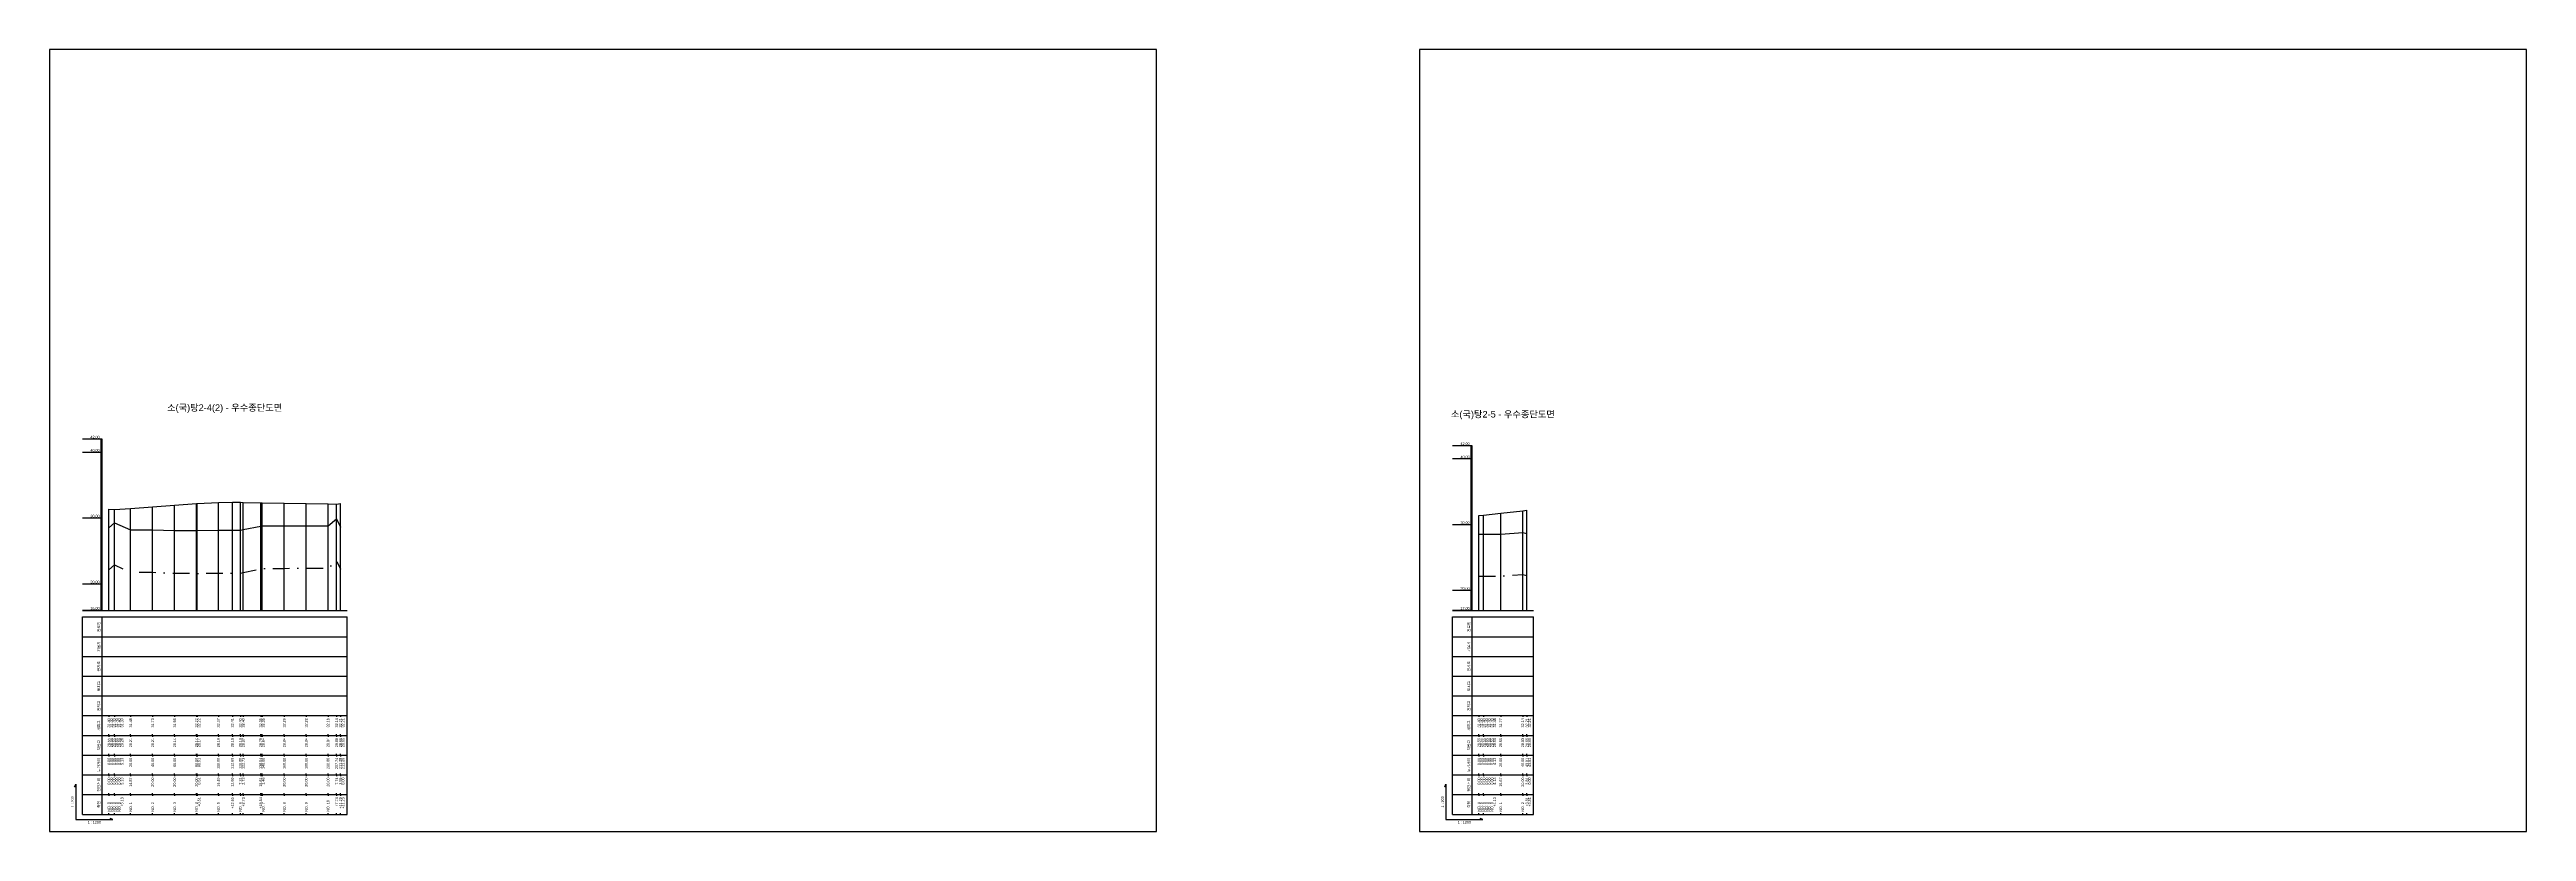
# Model space of a CAD drawing. Header units: millimetres. Extents: x -7351 to 135086, y 1419 to 5643.
# Drawn here: x 66039 to 67921, y 1419 to 2013 of the extents above; entities that cross this region are included whole.
import ezdxf
from ezdxf.enums import TextEntityAlignment as Align

# ---------------------------------------------------------------- set-up
doc = ezdxf.new("R2010")
doc.units = ezdxf.units.MM
doc.linetypes.add('DASHDOT', pattern=[25.4, 12.7, -6.35, 0, -6.35])
for name, color, linetype in [('KZ_종단_계획선', 1, 'Continuous'), ('KZ_종단_노선명', 7, 'Continuous'), ('KZ_종단_도각', 7, 'Continuous'), ('KZ_종단_수직선', 7, 'Continuous'), ('KZ_종단_암선1', 56, 'DASHDOT'), ('KZ_종단_지반선', 3, 'Continuous'), ('KZ_종단_테이블문자', 7, 'Continuous'), ('KZ_종단_테이블선', 7, 'Continuous'), ('KZ_종단_폴대', 7, 'Continuous')]:
    doc.layers.add(name, color=color, linetype=linetype)
doc.styles.get("Standard").update_dxf_attribs({"font": 'arial.ttf'})

msp = doc.modelspace()

# ---------------------------------------------------------------- linework, layer by layer
at = {"layer": 'KZ_종단_계획선'}
for points in [[(66084.4, 1664), (66084.4, 1664), (66084.4, 1664), (66084.4, 1664), (66084.4, 1664), (66088.6, 1663.5), (66101, 1664.5), (66117.7, 1665.7), (66134.4, 1666.9), (66151, 1668.1), (66151.5, 1668.2), (66167.7, 1668.9), (66178.3, 1669.1), (66184.4, 1669.1), (66186.6, 1669), (66199.8, 1668.8), (66201, 1668.8), (66217.7, 1668.5), (66234.4, 1668.2), (66251, 1667.9), (66257.5, 1667.7), (66260.4, 1668.1), (66260.4, 1668.1)], [(67125.4, 1659), (67125.4, 1659), (67125.4, 1659), (67125.4, 1659), (67125.4, 1659), (67125.4, 1659), (67128.8, 1659.4), (67142, 1660.9), (67158.7, 1662.7), (67161.9, 1663.1), (67161.9, 1663.1)]]:
    msp.add_lwpolyline(points, dxfattribs=at)
at = {"layer": 'KZ_종단_도각'}
for points in [[(66039.4, 1419), (66880.4, 1419), (66880.4, 2013), (66039.4, 2013)], [(67080.4, 1419), (67921.4, 1419), (67921.4, 2013), (67080.4, 2013)]]:
    msp.add_lwpolyline(points, close=True, dxfattribs=at)
at = {"layer": 'KZ_종단_수직선'}
for p, q in [((66084.4, 1587), (66084.4, 1664)), ((66084.4, 1587), (66084.4, 1664)), ((66084.4, 1587), (66084.4, 1664)), ((66084.4, 1587), (66084.4, 1664)), ((66084.4, 1587), (66084.4, 1664)), ((66084.4, 1587), (66084.4, 1664)), ((66084.4, 1587), (66084.4, 1664)), ((66084.4, 1587), (66084.4, 1664)), ((66084.4, 1587), (66084.4, 1664)), ((66088.6, 1587), (66088.6, 1663.5)), ((66101, 1587), (66101, 1664.5)), ((66117.7, 1587), (66117.7, 1665.7)), ((66134.4, 1587), (66134.4, 1666.9)), ((66151, 1587), (66151, 1668.1)), ((66151.5, 1587), (66151.5, 1668.2)), ((66167.7, 1587), (66167.7, 1668.9)), ((66178.3, 1587), (66178.3, 1669.1)), ((66184.4, 1587), (66184.4, 1669.1)), ((66186.6, 1587), (66186.6, 1669)), ((66199.8, 1587), (66199.8, 1668.8)), ((66201, 1587), (66201, 1668.8)), ((66217.7, 1587), (66217.7, 1668.5)), ((66234.4, 1587), (66234.4, 1668.2)), ((66251, 1587), (66251, 1667.9)), ((66257.5, 1587), (66257.5, 1667.7)), ((66260.4, 1587), (66260.4, 1668.1)), ((66260.4, 1587), (66260.4, 1668.1)), ((67125.4, 1587), (67125.4, 1659)), ((67125.4, 1587), (67125.4, 1659)), ((67125.4, 1587), (67125.4, 1659)), ((67125.4, 1587), (67125.4, 1659)), ((67125.4, 1587), (67125.4, 1659)), ((67125.4, 1587), (67125.4, 1659)), ((67125.4, 1587), (67125.4, 1659)), ((67125.4, 1587), (67125.4, 1659)), ((67125.4, 1587), (67125.4, 1659)), ((67125.4, 1587), (67125.4, 1659)), ((67125.4, 1587), (67125.4, 1659)), ((67128.8, 1587), (67128.8, 1659.4)), ((67142, 1587), (67142, 1660.9)), ((67158.7, 1587), (67158.7, 1662.7)), ((67161.9, 1587), (67161.9, 1663.1)), ((67161.9, 1587), (67161.9, 1663.1))]:
    msp.add_line(p, q, dxfattribs=at)
at = {"layer": 'KZ_종단_암선1', "flags": 128}
for points in [[(66084.4, 1617.9), (66084.4, 1617.9), (66084.4, 1617.9), (66084.4, 1617.9), (66084.4, 1617.9), (66088.6, 1621.5), (66101, 1616.1), (66117.7, 1615.9), (66134.4, 1615.3), (66151, 1615.1), (66151.5, 1615.1), (66167.7, 1615.3), (66178.3, 1615.3), (66184.4, 1615.3), (66186.6, 1615.8), (66199.8, 1618.4), (66201, 1618.7), (66217.7, 1618.9), (66234.4, 1619.1), (66251, 1619.2), (66257.5, 1624.6), (66260.4, 1618.4), (66260.4, 1618.4)], [(67125.4, 1612.9), (67125.4, 1612.9), (67125.4, 1612.9), (67125.4, 1612.9), (67125.4, 1612.9), (67125.4, 1612.9), (67128.8, 1612.9), (67142, 1612.9), (67158.7, 1614.3), (67161.9, 1613.4), (67161.9, 1613.4)]]:
    msp.add_lwpolyline(points, dxfattribs=at)
at = {"layer": 'KZ_종단_지반선', "flags": 128}
for points in [[(66084.4, 1649.8), (66084.4, 1649.8), (66084.4, 1649.8), (66084.4, 1649.8), (66084.4, 1649.8), (66088.6, 1653.4), (66101, 1648.1), (66117.7, 1648.1), (66134.4, 1647.7), (66151, 1647.7), (66151.5, 1647.7), (66167.7, 1647.9), (66178.3, 1647.9), (66184.4, 1647.9), (66186.6, 1648.4), (66199.8, 1651), (66201, 1651.2), (66217.7, 1651.2), (66234.4, 1651.2), (66251, 1651.2), (66257.5, 1656.5), (66260.4, 1650.3), (66260.4, 1650.3)], [(67125.4, 1644.8), (67125.4, 1644.8), (67125.4, 1644.8), (67125.4, 1644.8), (67125.4, 1644.8), (67125.4, 1644.8), (67128.8, 1644.8), (67142, 1644.8), (67158.7, 1646.2), (67161.9, 1645.3), (67161.9, 1645.3)]]:
    msp.add_lwpolyline(points, dxfattribs=at)
at = {"layer": 'KZ_종단_테이블선'}
for p, q in [((66064.4, 1587), (66265.4, 1587)), ((66064.4, 1567), (66064.4, 1582)), ((66064.4, 1582), (66265.4, 1582)), ((66079.4, 1567), (66079.4, 1582)), ((66265.4, 1567), (66265.4, 1582)), ((67105.4, 1587), (67166.9, 1587)), ((67105.4, 1567), (67105.4, 1582)), ((67105.4, 1582), (67166.9, 1582)), ((67120.4, 1567), (67120.4, 1582)), ((67166.9, 1567), (67166.9, 1582)), ((66064.4, 1552), (66064.4, 1567)), ((66064.4, 1567), (66265.4, 1567)), ((66079.4, 1552), (66079.4, 1567)), ((66265.4, 1552), (66265.4, 1567)), ((67105.4, 1552), (67105.4, 1567)), ((67105.4, 1567), (67166.9, 1567)), ((67120.4, 1552), (67120.4, 1567)), ((67166.9, 1552), (67166.9, 1567)), ((66064.4, 1537), (66064.4, 1552)), ((66064.4, 1552), (66265.4, 1552)), ((66079.4, 1537), (66079.4, 1552)), ((66265.4, 1537), (66265.4, 1552)), ((67105.4, 1537), (67105.4, 1552)), ((67105.4, 1552), (67166.9, 1552)), ((67120.4, 1537), (67120.4, 1552)), ((67166.9, 1537), (67166.9, 1552)), ((66064.4, 1522), (66064.4, 1537)), ((66064.4, 1537), (66265.4, 1537)), ((66079.4, 1522), (66079.4, 1537)), ((66265.4, 1522), (66265.4, 1537)), ((67105.4, 1522), (67105.4, 1537)), ((67105.4, 1537), (67166.9, 1537)), ((67120.4, 1522), (67120.4, 1537)), ((67166.9, 1522), (67166.9, 1537)), ((66064.4, 1507), (66064.4, 1522)), ((66064.4, 1522), (66265.4, 1522)), ((66064.4, 1492), (66064.4, 1507)), ((66064.4, 1507), (66265.4, 1507)), ((66079.4, 1507), (66079.4, 1522)), ((66079.4, 1492), (66079.4, 1507)), ((66084.4, 1507), (66084.4, 1506)), ((66084.4, 1507), (66084.4, 1506)), ((66084.4, 1507), (66084.4, 1506)), ((66084.4, 1507), (66084.4, 1506)), ((66084.4, 1507), (66084.4, 1506)), ((66088.6, 1507), (66088.6, 1506)), ((66101, 1507), (66101, 1506)), ((66117.7, 1507), (66117.7, 1506)), ((66134.4, 1507), (66134.4, 1506)), ((66151, 1507), (66151, 1506)), ((66151.5, 1507), (66151.5, 1506)), ((66167.7, 1507), (66167.7, 1506)), ((66178.3, 1507), (66178.3, 1506)), ((66184.4, 1507), (66184.4, 1506)), ((66186.6, 1507), (66186.6, 1506)), ((66199.8, 1507), (66199.8, 1506)), ((66201, 1507), (66201, 1506)), ((66217.7, 1507), (66217.7, 1506)), ((66234.4, 1507), (66234.4, 1506)), ((66251, 1507), (66251, 1506)), ((66257.5, 1507), (66257.5, 1506)), ((66260.4, 1507), (66260.4, 1506)), ((66260.4, 1507), (66260.4, 1506)), ((66265.4, 1507), (66265.4, 1522)), ((66265.4, 1492), (66265.4, 1507)), ((67105.4, 1507), (67105.4, 1522)), ((67105.4, 1522), (67166.9, 1522)), ((67105.4, 1492), (67105.4, 1507)), ((67105.4, 1507), (67166.9, 1507)), ((67120.4, 1507), (67120.4, 1522)), ((67120.4, 1492), (67120.4, 1507)), ((67125.4, 1507), (67125.4, 1506)), ((67125.4, 1507), (67125.4, 1506)), ((67125.4, 1507), (67125.4, 1506)), ((67125.4, 1507), (67125.4, 1506)), ((67125.4, 1507), (67125.4, 1506)), ((67125.4, 1507), (67125.4, 1506)), ((67128.8, 1507), (67128.8, 1506)), ((67142, 1507), (67142, 1506)), ((67158.7, 1507), (67158.7, 1506)), ((67161.9, 1507), (67161.9, 1506)), ((67161.9, 1507), (67161.9, 1506)), ((67166.9, 1507), (67166.9, 1522)), ((67166.9, 1492), (67166.9, 1507)), ((66064.4, 1477), (66064.4, 1492)), ((66064.4, 1492), (66265.4, 1492)), ((66079.4, 1477), (66079.4, 1492)), ((66084.4, 1492), (66084.4, 1493)), ((66084.4, 1492), (66084.4, 1493)), ((66084.4, 1492), (66084.4, 1493)), ((66084.4, 1492), (66084.4, 1493)), ((66084.4, 1492), (66084.4, 1493)), ((66084.4, 1492), (66084.4, 1491)), ((66084.4, 1492), (66084.4, 1491)), ((66084.4, 1492), (66084.4, 1491)), ((66084.4, 1492), (66084.4, 1491)), ((66084.4, 1492), (66084.4, 1491)), ((66088.6, 1492), (66088.6, 1493)), ((66088.6, 1492), (66088.6, 1491)), ((66101, 1492), (66101, 1493)), ((66101, 1492), (66101, 1491)), ((66117.7, 1492), (66117.7, 1493)), ((66117.7, 1492), (66117.7, 1491)), ((66134.4, 1492), (66134.4, 1493)), ((66134.4, 1492), (66134.4, 1491)), ((66151, 1492), (66151, 1493)), ((66151, 1492), (66151, 1491)), ((66151.5, 1492), (66151.5, 1493)), ((66151.5, 1492), (66151.5, 1491)), ((66167.7, 1492), (66167.7, 1493)), ((66167.7, 1492), (66167.7, 1491)), ((66178.3, 1492), (66178.3, 1493)), ((66178.3, 1492), (66178.3, 1491)), ((66184.4, 1492), (66184.4, 1493)), ((66184.4, 1492), (66184.4, 1491)), ((66186.6, 1492), (66186.6, 1493)), ((66186.6, 1492), (66186.6, 1491)), ((66199.8, 1492), (66199.8, 1493)), ((66199.8, 1492), (66199.8, 1491)), ((66201, 1492), (66201, 1493)), ((66201, 1492), (66201, 1491)), ((66217.7, 1492), (66217.7, 1493)), ((66217.7, 1492), (66217.7, 1491)), ((66234.4, 1492), (66234.4, 1493)), ((66234.4, 1492), (66234.4, 1491)), ((66251, 1492), (66251, 1493)), ((66251, 1492), (66251, 1491)), ((66257.5, 1492), (66257.5, 1493)), ((66257.5, 1492), (66257.5, 1491)), ((66260.4, 1492), (66260.4, 1493)), ((66260.4, 1492), (66260.4, 1493)), ((66260.4, 1492), (66260.4, 1491)), ((66260.4, 1492), (66260.4, 1491)), ((66265.4, 1477), (66265.4, 1492)), ((67105.4, 1477), (67105.4, 1492)), ((67105.4, 1492), (67166.9, 1492)), ((67120.4, 1477), (67120.4, 1492)), ((67125.4, 1492), (67125.4, 1493)), ((67125.4, 1492), (67125.4, 1493)), ((67125.4, 1492), (67125.4, 1493)), ((67125.4, 1492), (67125.4, 1493)), ((67125.4, 1492), (67125.4, 1493)), ((67125.4, 1492), (67125.4, 1493)), ((67125.4, 1492), (67125.4, 1491)), ((67125.4, 1492), (67125.4, 1491)), ((67125.4, 1492), (67125.4, 1491)), ((67125.4, 1492), (67125.4, 1491)), ((67125.4, 1492), (67125.4, 1491)), ((67125.4, 1492), (67125.4, 1491)), ((67128.8, 1492), (67128.8, 1493)), ((67128.8, 1492), (67128.8, 1491)), ((67142, 1492), (67142, 1493)), ((67142, 1492), (67142, 1491)), ((67158.7, 1492), (67158.7, 1493)), ((67158.7, 1492), (67158.7, 1491)), ((67161.9, 1492), (67161.9, 1493)), ((67161.9, 1492), (67161.9, 1493)), ((67161.9, 1492), (67161.9, 1491)), ((67161.9, 1492), (67161.9, 1491)), ((67166.9, 1477), (67166.9, 1492)), ((66064.4, 1462), (66064.4, 1477)), ((66064.4, 1477), (66265.4, 1477)), ((66079.4, 1462), (66079.4, 1477)), ((66084.4, 1477), (66084.4, 1478)), ((66084.4, 1477), (66084.4, 1478)), ((66084.4, 1477), (66084.4, 1478)), ((66084.4, 1477), (66084.4, 1478)), ((66084.4, 1477), (66084.4, 1478)), ((66084.4, 1477), (66084.4, 1476)), ((66084.4, 1477), (66084.4, 1476)), ((66084.4, 1477), (66084.4, 1476)), ((66084.4, 1477), (66084.4, 1476)), ((66084.4, 1477), (66084.4, 1476)), ((66088.6, 1477), (66088.6, 1478)), ((66088.6, 1477), (66088.6, 1476)), ((66101, 1477), (66101, 1478)), ((66101, 1477), (66101, 1476)), ((66117.7, 1477), (66117.7, 1478)), ((66117.7, 1477), (66117.7, 1476)), ((66134.4, 1477), (66134.4, 1478)), ((66134.4, 1477), (66134.4, 1476)), ((66151, 1477), (66151, 1478)), ((66151, 1477), (66151, 1476)), ((66151.5, 1477), (66151.5, 1478)), ((66151.5, 1477), (66151.5, 1476)), ((66167.7, 1477), (66167.7, 1478)), ((66167.7, 1477), (66167.7, 1476)), ((66178.3, 1477), (66178.3, 1478)), ((66178.3, 1477), (66178.3, 1476)), ((66184.4, 1477), (66184.4, 1478)), ((66184.4, 1477), (66184.4, 1476)), ((66186.6, 1477), (66186.6, 1478)), ((66186.6, 1477), (66186.6, 1476)), ((66199.8, 1477), (66199.8, 1478)), ((66199.8, 1477), (66199.8, 1476)), ((66201, 1477), (66201, 1478)), ((66201, 1477), (66201, 1476)), ((66217.7, 1477), (66217.7, 1478)), ((66217.7, 1477), (66217.7, 1476)), ((66234.4, 1477), (66234.4, 1478)), ((66234.4, 1477), (66234.4, 1476)), ((66251, 1477), (66251, 1478)), ((66251, 1477), (66251, 1476)), ((66257.5, 1477), (66257.5, 1478)), ((66257.5, 1477), (66257.5, 1476)), ((66260.4, 1477), (66260.4, 1478)), ((66260.4, 1477), (66260.4, 1478)), ((66260.4, 1477), (66260.4, 1476)), ((66260.4, 1477), (66260.4, 1476)), ((66265.4, 1462), (66265.4, 1477)), ((67105.4, 1462), (67105.4, 1477)), ((67105.4, 1477), (67166.9, 1477)), ((67120.4, 1462), (67120.4, 1477)), ((67125.4, 1477), (67125.4, 1478)), ((67125.4, 1477), (67125.4, 1478)), ((67125.4, 1477), (67125.4, 1478)), ((67125.4, 1477), (67125.4, 1478)), ((67125.4, 1477), (67125.4, 1478)), ((67125.4, 1477), (67125.4, 1478)), ((67125.4, 1477), (67125.4, 1476)), ((67125.4, 1477), (67125.4, 1476)), ((67125.4, 1477), (67125.4, 1476)), ((67125.4, 1477), (67125.4, 1476)), ((67125.4, 1477), (67125.4, 1476)), ((67125.4, 1477), (67125.4, 1476)), ((67128.8, 1477), (67128.8, 1478)), ((67128.8, 1477), (67128.8, 1476)), ((67142, 1477), (67142, 1478)), ((67142, 1477), (67142, 1476)), ((67158.7, 1477), (67158.7, 1478)), ((67158.7, 1477), (67158.7, 1476)), ((67161.9, 1477), (67161.9, 1478)), ((67161.9, 1477), (67161.9, 1478)), ((67161.9, 1477), (67161.9, 1476)), ((67161.9, 1477), (67161.9, 1476)), ((67166.9, 1462), (67166.9, 1477)), ((66064.4, 1447), (66064.4, 1462)), ((66064.4, 1462), (66265.4, 1462)), ((66079.4, 1447), (66079.4, 1462)), ((66084.4, 1462), (66084.4, 1463)), ((66084.4, 1462), (66084.4, 1463)), ((66084.4, 1462), (66084.4, 1463)), ((66084.4, 1462), (66084.4, 1463)), ((66084.4, 1462), (66084.4, 1463)), ((66084.4, 1462), (66084.4, 1461)), ((66084.4, 1462), (66084.4, 1461)), ((66084.4, 1462), (66084.4, 1461)), ((66084.4, 1462), (66084.4, 1461)), ((66084.4, 1462), (66084.4, 1461)), ((66088.6, 1462), (66088.6, 1463)), ((66088.6, 1462), (66088.6, 1461)), ((66101, 1462), (66101, 1463)), ((66101, 1462), (66101, 1461)), ((66117.7, 1462), (66117.7, 1463)), ((66117.7, 1462), (66117.7, 1461)), ((66134.4, 1462), (66134.4, 1463)), ((66134.4, 1462), (66134.4, 1461)), ((66151, 1462), (66151, 1463)), ((66151, 1462), (66151, 1461)), ((66151.5, 1462), (66151.5, 1463)), ((66151.5, 1462), (66151.5, 1461)), ((66167.7, 1462), (66167.7, 1463)), ((66167.7, 1462), (66167.7, 1461)), ((66178.3, 1462), (66178.3, 1463)), ((66178.3, 1462), (66178.3, 1461)), ((66184.4, 1462), (66184.4, 1463)), ((66184.4, 1462), (66184.4, 1461)), ((66186.6, 1462), (66186.6, 1463)), ((66186.6, 1462), (66186.6, 1461)), ((66199.8, 1462), (66199.8, 1463)), ((66199.8, 1462), (66199.8, 1461)), ((66201, 1462), (66201, 1463)), ((66201, 1462), (66201, 1461)), ((66217.7, 1462), (66217.7, 1463)), ((66217.7, 1462), (66217.7, 1461)), ((66234.4, 1462), (66234.4, 1463)), ((66234.4, 1462), (66234.4, 1461)), ((66251, 1462), (66251, 1463)), ((66251, 1462), (66251, 1461)), ((66257.5, 1462), (66257.5, 1463)), ((66257.5, 1462), (66257.5, 1461)), ((66260.4, 1462), (66260.4, 1463)), ((66260.4, 1462), (66260.4, 1463)), ((66260.4, 1462), (66260.4, 1461)), ((66260.4, 1462), (66260.4, 1461)), ((66265.4, 1447), (66265.4, 1462)), ((67105.4, 1447), (67105.4, 1462)), ((67105.4, 1462), (67166.9, 1462)), ((67120.4, 1447), (67120.4, 1462)), ((67125.4, 1462), (67125.4, 1463)), ((67125.4, 1462), (67125.4, 1463)), ((67125.4, 1462), (67125.4, 1463)), ((67125.4, 1462), (67125.4, 1463)), ((67125.4, 1462), (67125.4, 1463)), ((67125.4, 1462), (67125.4, 1463)), ((67125.4, 1462), (67125.4, 1461)), ((67125.4, 1462), (67125.4, 1461)), ((67125.4, 1462), (67125.4, 1461)), ((67125.4, 1462), (67125.4, 1461)), ((67125.4, 1462), (67125.4, 1461)), ((67125.4, 1462), (67125.4, 1461)), ((67128.8, 1462), (67128.8, 1463)), ((67128.8, 1462), (67128.8, 1461)), ((67142, 1462), (67142, 1463)), ((67142, 1462), (67142, 1461)), ((67158.7, 1462), (67158.7, 1463)), ((67158.7, 1462), (67158.7, 1461)), ((67161.9, 1462), (67161.9, 1463)), ((67161.9, 1462), (67161.9, 1463)), ((67161.9, 1462), (67161.9, 1461)), ((67161.9, 1462), (67161.9, 1461)), ((67166.9, 1447), (67166.9, 1462)), ((66064.4, 1432), (66064.4, 1447)), ((66064.4, 1447), (66265.4, 1447)), ((66064.4, 1432), (66265.4, 1432)), ((66079.4, 1432), (66079.4, 1447)), ((66084.4, 1447), (66084.4, 1448)), ((66084.4, 1447), (66084.4, 1448)), ((66084.4, 1447), (66084.4, 1448)), ((66084.4, 1447), (66084.4, 1448)), ((66084.4, 1447), (66084.4, 1448)), ((66084.4, 1447), (66084.4, 1446)), ((66084.4, 1447), (66084.4, 1446)), ((66084.4, 1447), (66084.4, 1446)), ((66084.4, 1447), (66084.4, 1446)), ((66084.4, 1447), (66084.4, 1446)), ((66084.4, 1432), (66084.4, 1433)), ((66084.4, 1432), (66084.4, 1433)), ((66084.4, 1432), (66084.4, 1433)), ((66084.4, 1432), (66084.4, 1433)), ((66084.4, 1432), (66084.4, 1433)), ((66088.6, 1447), (66088.6, 1448)), ((66088.6, 1447), (66088.6, 1446)), ((66088.6, 1432), (66088.6, 1433)), ((66101, 1447), (66101, 1448)), ((66101, 1447), (66101, 1446)), ((66101, 1432), (66101, 1433)), ((66117.7, 1447), (66117.7, 1448)), ((66117.7, 1447), (66117.7, 1446)), ((66117.7, 1432), (66117.7, 1433)), ((66134.4, 1447), (66134.4, 1448)), ((66134.4, 1447), (66134.4, 1446)), ((66134.4, 1432), (66134.4, 1433)), ((66151, 1447), (66151, 1448)), ((66151, 1447), (66151, 1446)), ((66151, 1432), (66151, 1433)), ((66151.5, 1447), (66151.5, 1448)), ((66151.5, 1447), (66151.5, 1446)), ((66151.5, 1432), (66151.5, 1433)), ((66167.7, 1447), (66167.7, 1448)), ((66167.7, 1447), (66167.7, 1446)), ((66167.7, 1432), (66167.7, 1433)), ((66178.3, 1447), (66178.3, 1448)), ((66178.3, 1447), (66178.3, 1446)), ((66178.3, 1432), (66178.3, 1433)), ((66184.4, 1447), (66184.4, 1448)), ((66184.4, 1447), (66184.4, 1446)), ((66184.4, 1432), (66184.4, 1433)), ((66186.6, 1447), (66186.6, 1448)), ((66186.6, 1447), (66186.6, 1446)), ((66186.6, 1432), (66186.6, 1433)), ((66199.8, 1447), (66199.8, 1448)), ((66199.8, 1447), (66199.8, 1446)), ((66199.8, 1432), (66199.8, 1433)), ((66201, 1447), (66201, 1448)), ((66201, 1447), (66201, 1446)), ((66201, 1432), (66201, 1433)), ((66217.7, 1447), (66217.7, 1448)), ((66217.7, 1447), (66217.7, 1446)), ((66217.7, 1432), (66217.7, 1433)), ((66234.4, 1447), (66234.4, 1448)), ((66234.4, 1447), (66234.4, 1446)), ((66234.4, 1432), (66234.4, 1433)), ((66251, 1447), (66251, 1448)), ((66251, 1447), (66251, 1446)), ((66251, 1432), (66251, 1433)), ((66257.5, 1447), (66257.5, 1448)), ((66257.5, 1447), (66257.5, 1446)), ((66257.5, 1432), (66257.5, 1433)), ((66260.4, 1447), (66260.4, 1448)), ((66260.4, 1447), (66260.4, 1448)), ((66260.4, 1447), (66260.4, 1446)), ((66260.4, 1447), (66260.4, 1446)), ((66260.4, 1432), (66260.4, 1433)), ((66260.4, 1432), (66260.4, 1433)), ((66265.4, 1432), (66265.4, 1447)), ((67105.4, 1432), (67105.4, 1447)), ((67105.4, 1447), (67166.9, 1447)), ((67105.4, 1432), (67166.9, 1432)), ((67120.4, 1432), (67120.4, 1447)), ((67125.4, 1447), (67125.4, 1448)), ((67125.4, 1447), (67125.4, 1448)), ((67125.4, 1447), (67125.4, 1448)), ((67125.4, 1447), (67125.4, 1448)), ((67125.4, 1447), (67125.4, 1448)), ((67125.4, 1447), (67125.4, 1448)), ((67125.4, 1447), (67125.4, 1446)), ((67125.4, 1447), (67125.4, 1446)), ((67125.4, 1447), (67125.4, 1446)), ((67125.4, 1447), (67125.4, 1446)), ((67125.4, 1447), (67125.4, 1446)), ((67125.4, 1447), (67125.4, 1446)), ((67125.4, 1432), (67125.4, 1433)), ((67125.4, 1432), (67125.4, 1433)), ((67125.4, 1432), (67125.4, 1433)), ((67125.4, 1432), (67125.4, 1433)), ((67125.4, 1432), (67125.4, 1433)), ((67125.4, 1432), (67125.4, 1433)), ((67128.8, 1447), (67128.8, 1448)), ((67128.8, 1447), (67128.8, 1446)), ((67128.8, 1432), (67128.8, 1433)), ((67142, 1447), (67142, 1448)), ((67142, 1447), (67142, 1446)), ((67142, 1432), (67142, 1433)), ((67158.7, 1447), (67158.7, 1448)), ((67158.7, 1447), (67158.7, 1446)), ((67158.7, 1432), (67158.7, 1433)), ((67161.9, 1447), (67161.9, 1448)), ((67161.9, 1447), (67161.9, 1448)), ((67161.9, 1447), (67161.9, 1446)), ((67161.9, 1447), (67161.9, 1446)), ((67161.9, 1432), (67161.9, 1433)), ((67161.9, 1432), (67161.9, 1433)), ((67166.9, 1432), (67166.9, 1447))]:
    msp.add_line(p, q, dxfattribs=at)
for points in [[(66059.4, 1453), (66058.4, 1453), (66059.4, 1455), (66059.4, 1428), (66087.4, 1428), (66085.4, 1429), (66085.4, 1428)], [(67100.4, 1453), (67099.4, 1453), (67100.4, 1455), (67100.4, 1428), (67128.4, 1428), (67126.4, 1429), (67126.4, 1428)]]:
    msp.add_lwpolyline(points, dxfattribs=at)
at = {"layer": 'KZ_종단_폴대'}
for p, q in [((66079.4, 1717), (66064.4, 1717)), ((66079.4, 1707), (66064.4, 1707)), ((67120.4, 1712), (67105.4, 1712)), ((67120.4, 1702), (67105.4, 1702)), ((66079.4, 1657), (66064.4, 1657)), ((67120.4, 1652), (67105.4, 1652)), ((66079.4, 1607), (66064.4, 1607)), ((67120.4, 1602), (67105.4, 1602)), ((66079.4, 1587), (66064.4, 1587)), ((67120.4, 1587), (67105.4, 1587))]:
    msp.add_line(p, q, dxfattribs=at)
for points in [[(66078.9, 1707, 1, 1, 0), (66078.9, 1717, 1, 1, 0)], [(66078.9, 1687, 1, 1, 0), (66078.9, 1697, 1, 1, 0)], [(67119.9, 1702, 1, 1, 0), (67119.9, 1712, 1, 1, 0)], [(66078.9, 1667, 1, 1, 0), (66078.9, 1677, 1, 1, 0)], [(67119.9, 1682, 1, 1, 0), (67119.9, 1692, 1, 1, 0)], [(66078.9, 1647, 1, 1, 0), (66078.9, 1657, 1, 1, 0)], [(67119.9, 1662, 1, 1, 0), (67119.9, 1672, 1, 1, 0)], [(66078.9, 1627, 1, 1, 0), (66078.9, 1637, 1, 1, 0)], [(67119.9, 1642, 1, 1, 0), (67119.9, 1652, 1, 1, 0)], [(67119.9, 1622, 1, 1, 0), (67119.9, 1632, 1, 1, 0)], [(66078.9, 1607, 1, 1, 0), (66078.9, 1617, 1, 1, 0)], [(67119.9, 1602, 1, 1, 0), (67119.9, 1612, 1, 1, 0)], [(66078.9, 1587, 1, 1, 0), (66078.9, 1597, 1, 1, 0)], [(67119.9, 1587, 1, 1, 0), (67119.9, 1592, 1, 1, 0)]]:
    msp.add_lwpolyline(points, format="xyseb", dxfattribs=at)
for points in [[(66079.4, 1587), (66079.4, 1717), (66078.4, 1717), (66078.4, 1587), (66079.4, 1587)], [(67120.4, 1587), (67120.4, 1712), (67119.4, 1712), (67119.4, 1587), (67120.4, 1587)]]:
    msp.add_lwpolyline(points, dxfattribs=at)

# ---------------------------------------------------------------- texts
at = {"layer": 'KZ_종단_노선명'}
for s, p in [('소(국)탕2-4(2) - 우수종단도면', (66172.4, 1737)), ('소(국)탕2-5 - 우수종단도면', (67143.6, 1732))]:
    msp.add_text(s, height=5, dxfattribs=at).set_placement(p, align=Align.BOTTOM_CENTER)
at = {"layer": 'KZ_종단_테이블문자'}
for s, p in [('31.40', (66084.4, 1505)), ('28.55', (66084.4, 1490)), ('31.40', (66086.4, 1505)), ('28.55', (66086.4, 1490)), ('31.40', (66088.4, 1505)), ('28.55', (66088.4, 1490)), ('31.40', (66090.4, 1505)), ('28.55', (66090.4, 1490)), ('31.40', (66092.4, 1505)), ('28.55', (66092.4, 1490)), ('31.30', (66094.4, 1505)), ('29.26', (66094.4, 1490)), ('31.48', (66101, 1505)), ('28.21', (66101, 1490)), ('31.73', (66117.7, 1505)), ('28.21', (66117.7, 1490)), ('31.98', (66134.4, 1505)), ('28.14', (66134.4, 1490)), ('32.22', (66151, 1505)), ('28.14', (66151, 1490)), ('32.22', (66153, 1505)), ('28.14', (66153, 1490)), ('32.37', (66167.7, 1505)), ('28.18', (66167.7, 1490)), ('32.41', (66178.3, 1505)), ('28.18', (66178.3, 1490)), ('32.40', (66184.4, 1505)), ('28.18', (66184.4, 1490)), ('32.40', (66186.6, 1505)), ('28.27', (66186.6, 1490)), ('32.35', (66199.8, 1505)), ('28.79', (66199.8, 1490)), ('32.35', (66201.8, 1505)), ('28.84', (66201.8, 1490)), ('32.29', (66217.7, 1505)), ('28.84', (66217.7, 1490)), ('32.22', (66234.4, 1505)), ('28.84', (66234.4, 1490)), ('32.16', (66251, 1505)), ('28.84', (66251, 1490)), ('32.14', (66257.5, 1505)), ('29.89', (66257.5, 1490)), ('32.21', (66260.4, 1505)), ('28.65', (66260.4, 1490)), ('32.21', (66262.4, 1505)), ('28.65', (66262.4, 1490)), ('31.40', (67125.4, 1505)), ('28.55', (67125.4, 1490)), ('31.40', (67127.4, 1505)), ('28.55', (67127.4, 1490)), ('31.40', (67129.4, 1505)), ('28.55', (67129.4, 1490)), ('31.40', (67131.4, 1505)), ('28.55', (67131.4, 1490)), ('31.40', (67133.4, 1505)), ('28.55', (67133.4, 1490)), ('31.40', (67135.4, 1505)), ('28.55', (67135.4, 1490)), ('31.48', (67137.4, 1505)), ('28.55', (67137.4, 1490)), ('31.77', (67142, 1505)), ('28.55', (67142, 1490)), ('32.14', (67158.7, 1505)), ('28.83', (67158.7, 1490)), ('32.21', (67161.9, 1505)), ('28.65', (67161.9, 1490)), ('32.21', (67163.9, 1505)), ('28.65', (67163.9, 1490)), ('0.00', (66084.4, 1475)), ('0.00', (66086.4, 1475)), ('0.00', (66088.4, 1475)), ('0.00', (66090.4, 1475)), ('0.00', (66092.4, 1475)), ('5.13', (66094.4, 1475)), ('20.00', (66101, 1475)), ('40.00', (66117.7, 1475)), ('60.00', (66134.4, 1475)), ('80.00', (66151, 1475)), ('80.51', (66153, 1475)), ('100.00', (66167.7, 1475)), ('112.69', (66178.3, 1475)), ('120.00', (66184.4, 1475)), ('122.73', (66186.6, 1475)), ('138.54', (66199.8, 1475)), ('140.00', (66201.8, 1475)), ('160.00', (66217.7, 1475)), ('180.00', (66234.4, 1475)), ('200.00', (66251, 1475)), ('207.74', (66257.5, 1475)), ('211.29', (66260.4, 1475)), ('211.29', (66262.4, 1475)), ('0.00', (67125.4, 1475)), ('0.00', (67127.4, 1475)), ('0.00', (67129.4, 1475)), ('0.00', (67131.4, 1475)), ('0.00', (67133.4, 1475)), ('0.00', (67135.4, 1475)), ('4.13', (67137.4, 1475)), ('20.00', (67142, 1475)), ('40.00', (67158.7, 1475)), ('43.81', (67161.9, 1475)), ('43.81', (67163.9, 1475)), ('0.00', (66084.4, 1460)), ('0.00', (66086.4, 1460)), ('0.00', (66088.4, 1460)), ('0.00', (66090.4, 1460)), ('0.00', (66092.4, 1460)), ('5.13', (66094.4, 1460)), ('14.87', (66101, 1460)), ('20.00', (66117.7, 1460)), ('20.00', (66134.4, 1460)), ('20.00', (66151, 1460)), ('0.51', (66153, 1460)), ('19.49', (66167.7, 1460)), ('12.69', (66178.3, 1460)), ('7.31', (66184.4, 1460)), ('2.73', (66186.6, 1460)), ('15.81', (66199.8, 1460)), ('1.46', (66201.8, 1460)), ('20.00', (66217.7, 1460)), ('20.00', (66234.4, 1460)), ('20.00', (66251, 1460)), ('7.74', (66257.5, 1460)), ('3.55', (66260.4, 1460)), ('0.00', (66262.4, 1460)), ('0.00', (67125.4, 1460)), ('0.00', (67127.4, 1460)), ('0.00', (67129.4, 1460)), ('0.00', (67131.4, 1460)), ('0.00', (67133.4, 1460)), ('0.00', (67135.4, 1460)), ('4.13', (67137.4, 1460)), ('15.87', (67142, 1460)), ('20.00', (67158.7, 1460)), ('3.81', (67161.9, 1460)), ('0.00', (67163.9, 1460)), ('+5.13', (66094.4, 1445)), ('+0.51', (66153, 1445)), ('+12.69', (66178.3, 1445)), ('+2.73', (66186.6, 1445)), ('+18.54', (66199.8, 1445)), ('+7.74', (66257.5, 1445)), ('+11.29', (66260.4, 1445)), ('+11.29', (66262.4, 1445)), ('+4.13', (67137.4, 1445)), ('+3.81', (67161.9, 1445)), ('+3.81', (67163.9, 1445))]:
    msp.add_text(s, height=2, rotation=90, dxfattribs=at).set_placement(p, align=Align.MIDDLE_RIGHT)
for s, p in [('NO. 0', (66084.4, 1434)), ('NO. 0', (66086.4, 1434)), ('NO. 0', (66088.4, 1434)), ('NO. 0', (66090.4, 1434)), ('NO. 0', (66092.4, 1434)), ('NO. 1', (66101, 1434)), ('NO. 2', (66117.7, 1434)), ('NO. 3', (66134.4, 1434)), ('NO. 4', (66151, 1434)), ('NO. 5', (66167.7, 1434)), ('NO. 6', (66184.4, 1434)), ('NO. 7', (66201.8, 1434)), ('NO. 8', (66217.7, 1434)), ('NO. 9', (66234.4, 1434)), ('NO. 10', (66251, 1434)), ('NO. 0', (67125.4, 1434)), ('NO. 0', (67127.4, 1434)), ('NO. 0', (67129.4, 1434)), ('NO. 0', (67131.4, 1434)), ('NO. 0', (67133.4, 1434)), ('NO. 0', (67135.4, 1434)), ('NO. 1', (67142, 1434)), ('NO. 2', (67158.7, 1434))]:
    msp.add_text(s, height=2, rotation=90, dxfattribs=at).set_placement(p, align=Align.MIDDLE_LEFT)
at = {"layer": 'KZ_종단_테이블선'}
for s, p in [('관로명', (66078.4, 1574.5)), ('기울기', (66078.4, 1559.5)), ('관로명', (67119.4, 1574.5)), ('기울기', (67119.4, 1559.5)), ('관기초', (66078.4, 1544.5)), ('관기초', (67119.4, 1544.5)), ('토피고', (66078.4, 1529.5)), ('토피고', (67119.4, 1529.5)), ('관저고', (66078.4, 1514.5)), ('관저고', (67119.4, 1514.5)), ('계획고', (66078.4, 1499.5)), ('지반고', (66078.4, 1484.5)), ('계획고', (67119.4, 1499.5)), ('지반고', (67119.4, 1484.5)), ('누가거리', (66078.4, 1469.5)), ('누가거리', (67119.4, 1469.5)), ('점간거리', (66078.4, 1454.5)), ('점간거리', (67119.4, 1454.5)), ('1 : 200', (66058.4, 1441.5)), ('측점', (66078.4, 1439.5)), ('1 : 200', (67099.4, 1441.5)), ('측점', (67119.4, 1439.5))]:
    msp.add_text(s, height=2, rotation=90, dxfattribs=at).set_placement(p, align=Align.BOTTOM_CENTER)
for p in [(66073.4, 1427), (67114.4, 1427)]:
    msp.add_text('1 : 1200', height=2, dxfattribs=at).set_placement(p, align=Align.TOP_CENTER)
at = {"layer": 'KZ_종단_폴대'}
for s, p in [('42.00', (66077.4, 1717)), ('42.00', (67118.4, 1712)), ('40.00', (66077.4, 1707)), ('40.00', (67118.4, 1702)), ('30.00', (66077.4, 1657)), ('30.00', (67118.4, 1652)), ('20.00', (66077.4, 1607)), ('20.00', (67118.4, 1602)), ('16.00', (66077.4, 1587)), ('17.00', (67118.4, 1587))]:
    msp.add_text(s, height=2, dxfattribs=at).set_placement(p, align=Align.BOTTOM_RIGHT)

doc.saveas('drawing.dxf')
